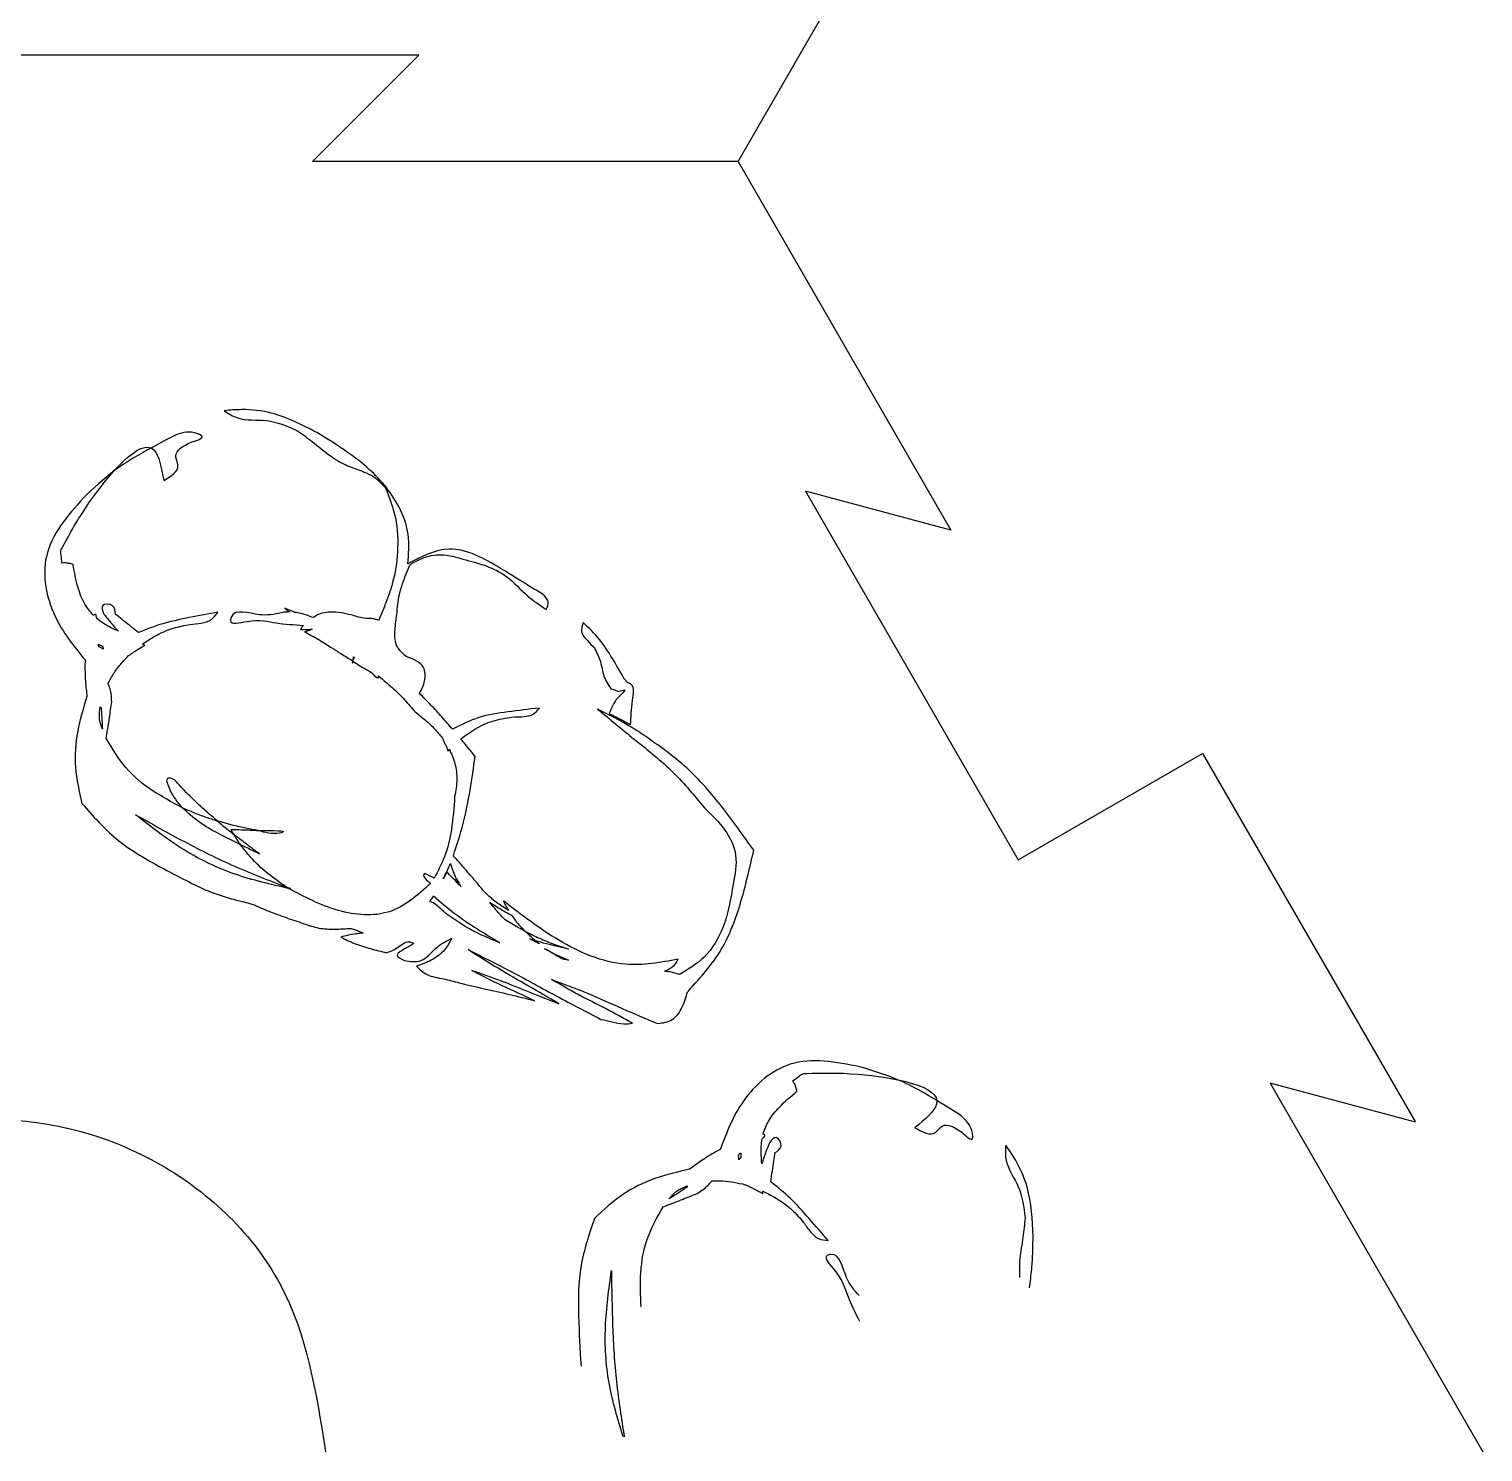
# Model space of a CAD drawing. Extents: x 1 to 437, y 7 to 187.
# Drawn here: x 391.86 to 436.59, y 7.14 to 50.91 of the extents above; entities that cross this region are included whole.
import ezdxf

# ---------------------------------------------------------------- set-up
doc = ezdxf.new("R2010")
doc.units = 0
doc.layers.add('Base', color=7, linetype='CONTINUOUS')

msp = doc.modelspace()

# ---------------------------------------------------------------- linework, layer by layer
at = {"layer": 'Base', "color": 1}
for p, q in [((413.671822, 46.83001), (420.219378, 58.170709)), ((403.850489, 50.103914), (390.75535, 50.103914)), ((400.576711, 46.83001), (403.850489, 50.103914)), ((413.671822, 46.83001), (400.576711, 46.83001)), ((413.671822, 46.83001), (420.219378, 35.489313)), ((420.219378, 35.489313), (415.7472, 36.687536)), ((415.7472, 36.687536), (422.294756, 25.346831)), ((422.294756, 25.346831), (427.965193, 28.620665)), ((427.965193, 28.620665), (434.512748, 17.279988)), ((434.512748, 17.279988), (430.040711, 18.478276)), ((430.040711, 18.478276), (436.588267, 7.137571))]:
    msp.add_line(p, q, dxfattribs=at)
at = {"layer": 'Base', "color": 3}
for p, q in [((400.711021, 38.495572), (400.711021, 38.496419)), ((408.90729, 32.656496), (408.907432, 32.655932)), ((394.10338, 31.93158), (394.10338, 31.931752)), ((401.838358, 31.599955), (401.838499, 31.60052)), ((409.765923, 30.601066), (409.78201, 30.610267)), ((394.051056, 30.057628), (394.050887, 30.057628)), ((396.563681, 26.964613), (396.563681, 26.964613)), ((397.648374, 26.550339), (397.648232, 26.550396)), ((398.152056, 26.14075), (398.151943, 26.140694)), ((398.909314, 26.254429), (398.909314, 26.254429)), ((404.822999, 25.238006), (404.822999, 25.237893)), ((399.764589, 24.518819), (399.764589, 24.518819)), ((404.309157, 24.238798), (404.309044, 24.238854)), ((406.033224, 24.045927), (406.033083, 24.045758)), ((408.461972, 22.268379), (408.461972, 22.268294)), ((413.760271, 16.212567), (413.760214, 16.212567)), ((412.111218, 15.320886), (412.111134, 15.321056)), ((422.748682, 13.772192), (422.748682, 13.772022))]:
    msp.add_line(p, q, dxfattribs=at)
for points, knots in [([(400.711698, 38.496459), (400.257583, 38.732419), (399.530492, 39.110219), (398.527792, 39.223538), (398.043903, 39.18289), (397.863624, 39.167747)], [0, 0, 0, 0, 1.520513, 2.434513, 2.977232, 2.977232, 2.977232, 2.977232]), ([(397.863624, 39.167747), (397.998547, 39.080837), (398.388751, 38.829489), (399.217483, 38.94541), (399.797055, 38.694398), (400.10032, 38.563055)], [0, 0, 0, 0, 0.47163, 1.363978, 2.343388, 2.343388, 2.343388, 2.343388]), ([(396.844718, 38.200501), (397.028718, 38.256976), (397.338424, 38.352033), (396.783739, 38.570379), (396.523805, 38.475249), (396.34191, 38.408679)], [0, 0, 0, 0, 0.384458, 0.647113, 1.259305, 1.259305, 1.259305, 1.259305]), ([(400.10032, 38.563055), (400.261866, 38.44902), (400.605306, 38.206587), (401.069842, 37.8039), (401.56504, 37.490224), (402.062637, 37.330799), (402.518331, 37.142432), (402.73066, 36.897289), (402.832401, 36.779825)], [0, 0, 0, 0, 0.592699, 1.260054, 1.845341, 2.330733, 2.830942, 3.291136, 3.291136, 3.291136, 3.291136]), ([(403.512867, 34.454596), (403.538564, 34.75934), (403.598501, 35.470148), (403.08223, 36.629285), (402.296994, 37.437234), (401.574511, 37.948614), (401.135169, 38.246159), (400.847108, 38.415549), (400.711021, 38.495572)], [0, 0, 0, 0, 0.907052, 2.115676, 3.652737, 4.241654, 4.77043, 5.243931, 5.243931, 5.243931, 5.243931]), ([(392.891377, 34.96451), (393.113524, 35.379653), (393.696922, 36.469891), (395.675227, 38.826126), (395.933577, 37.410734), (396.005106, 37.01885)], [0, 0, 0, 0, 1.587867, 4.170017, 5.158676, 5.158676, 5.158676, 5.158676]), ([(396.34191, 38.408679), (395.969903, 38.212096), (395.342564, 37.880586), (394.371744, 37.277136), (393.846948, 36.783367), (393.533207, 36.488174)], [0, 0, 0, 0, 1.2627, 2.129371, 3.417716, 3.417716, 3.417716, 3.417716]), ([(396.005106, 37.01885), (396.231975, 37.154822), (396.557876, 37.350147), (396.266665, 37.907831), (396.608215, 38.080759), (396.844718, 38.200501)], [0, 0, 0, 0, 0.645785, 0.92768, 1.562332, 1.562332, 1.562332, 1.562332]), ([(402.832401, 36.779825), (402.949377, 36.479451), (403.194053, 35.851163), (403.224383, 34.848626), (403.113785, 34.045855), (402.920416, 33.48259), (402.77797, 33.092399), (402.665329, 32.838715), (402.608994, 32.711837)], [0, 0, 0, 0, 0.960841, 2.009777, 2.96378, 3.377424, 3.793505, 4.209819, 4.209819, 4.209819, 4.209819]), ([(393.533207, 36.488174), (393.038152, 35.921936), (392.117724, 34.869162), (392.505783, 32.823501), (393.23932, 31.923482), (393.585277, 31.499007)], [0, 0, 0, 0, 2.141417, 3.981421, 5.623819, 5.623819, 5.623819, 5.623819]), ([(392.872016, 34.478354), (392.865735, 34.559343), (392.855134, 34.696022), (392.828344, 34.871814), (392.876268, 34.942165), (392.89149, 34.96451)], [0, 0, 0, 0, 0.247934, 0.418417, 0.497769, 0.497769, 0.497769, 0.497769]), ([(407.349819, 33.706391), (407.029532, 33.907501), (406.240625, 34.402858), (404.885014, 35.174238), (403.935052, 34.676017), (403.512867, 34.454596)], [0, 0, 0, 0, 1.155168, 2.84532, 4.197324, 4.197324, 4.197324, 4.197324]), ([(393.218247, 34.434146), (393.175684, 34.44736), (393.096103, 34.472066), (392.978753, 34.488439), (392.906048, 34.481569), (392.872016, 34.478354)], [0, 0, 0, 0, 0.133652, 0.249896, 0.352186, 0.352186, 0.352186, 0.352186]), ([(403.17722, 32.901524), (403.195171, 33.107116), (403.223383, 33.430218), (403.37601, 33.943493), (403.503137, 34.245897), (403.584692, 34.439895)], [0, 0, 0, 0, 0.617033, 0.969709, 1.600839, 1.600839, 1.600839, 1.600839]), ([(403.584692, 34.439895), (403.746188, 34.528463), (404.090014, 34.717026), (404.67444, 34.760475), (405.039671, 34.650647), (405.206539, 34.600468)], [0, 0, 0, 0, 0.548669, 1.168118, 1.68921, 1.68921, 1.68921, 1.68921]), ([(405.206539, 34.600468), (405.693302, 34.47383), (406.470594, 34.271606), (407.135162, 33.472013), (407.575113, 33.184371), (407.771515, 33.055962)], [0, 0, 0, 0, 1.459887, 2.331231, 3.033904, 3.033904, 3.033904, 3.033904]), ([(393.841168, 32.87039), (393.746953, 32.982921), (393.535492, 33.235495), (393.333359, 33.778593), (393.260112, 34.195731), (393.218247, 34.434146)], [0, 0, 0, 0, 0.437784, 0.982592, 1.709362, 1.709362, 1.709362, 1.709362]), ([(407.771515, 33.055962), (407.809908, 33.135113), (407.872819, 33.26481), (407.6918, 33.530569), (407.497869, 33.630274), (407.349819, 33.706391)], [0, 0, 0, 0, 0.241069, 0.395019, 0.891796, 0.891796, 0.891796, 0.891796]), ([(394.519489, 32.902566), (394.514026, 33.007049), (394.502662, 33.224402), (394.038487, 33.236189), (394.124548, 33.01442), (394.164538, 32.911371)], [0, 0, 0, 0, 0.27923, 0.580875, 0.842703, 0.842703, 0.842703, 0.842703]), ([(393.924564, 32.843875), (393.92475, 32.864587), (393.925041, 32.896954), (393.87208, 32.907287), (393.853168, 32.884722), (393.841168, 32.870404)], [0, 0, 0, 0, 0.053078, 0.082948, 0.134808, 0.134808, 0.134808, 0.134808]), ([(393.95067, 32.770147), (393.948122, 32.778632), (393.943089, 32.795396), (393.934692, 32.820098), (393.928025, 32.835972), (393.924705, 32.843875)], [0, 0, 0, 0, 0.026579, 0.05251, 0.078217, 0.078217, 0.078217, 0.078217]), ([(394.609122, 32.381742), (394.529387, 32.420618), (394.373894, 32.496432), (394.149422, 32.619606), (394.0164, 32.720361), (393.95067, 32.770147)], [0, 0, 0, 0, 0.26621, 0.519141, 0.766197, 0.766197, 0.766197, 0.766197]), ([(394.164538, 32.911363), (394.211744, 32.850414), (394.306008, 32.728707), (394.455027, 32.552665), (394.557803, 32.438666), (394.609122, 32.381742)], [0, 0, 0, 0, 0.231254, 0.461786, 0.691711, 0.691711, 0.691711, 0.691711]), ([(395.227979, 32.342781), (395.13897, 32.413365), (394.970174, 32.547219), (394.734634, 32.734606), (394.586928, 32.849917), (394.519489, 32.902566)], [0, 0, 0, 0, 0.340797, 0.646284, 0.902953, 0.902953, 0.902953, 0.902953]), ([(397.673999, 32.973779), (397.382082, 32.915786), (396.816467, 32.803419), (395.984894, 32.644136), (395.476424, 32.441696), (395.227979, 32.342781)], [0, 0, 0, 0, 0.893484, 1.7312, 2.531608, 2.531608, 2.531608, 2.531608]), ([(396.81689, 32.594379), (396.929766, 32.604013), (397.151422, 32.622932), (397.486666, 32.707446), (397.613009, 32.887069), (397.673999, 32.973779)], [0, 0, 0, 0, 0.342999, 0.67356, 0.98205, 0.98205, 0.98205, 0.98205]), ([(399.880864, 32.97545), (399.850785, 32.974993), (399.791498, 32.974091), (399.703973, 32.966305), (399.423052, 32.908784), (398.941965, 32.80522), (398.156853, 33.113498), (398.004862, 32.55577), (398.839323, 32.785994), (399.412919, 32.619918), (400.013487, 32.582295), (400.300021, 32.564345)], [0, 0, 0, 0, 0.090222, 0.177833, 0.263383, 0.94603, 1.802677, 1.913475, 2.426807, 3.333164, 4.160153, 4.160153, 4.160153, 4.160153]), ([(400.030273, 32.964457), (399.996512, 32.978588), (399.929013, 33.006841), (399.827658, 33.048923), (399.759833, 33.076306), (399.725924, 33.089995)], [0, 0, 0, 0, 0.109795, 0.219523, 0.329226, 0.329226, 0.329226, 0.329226]), ([(399.725924, 33.089995), (399.742825, 33.077379), (399.77696, 33.051899), (399.828675, 33.013809), (399.863433, 32.988261), (399.880864, 32.97545)], [0, 0, 0, 0, 0.063272, 0.127786, 0.192685, 0.192685, 0.192685, 0.192685]), ([(400.607925, 32.801753), (400.54374, 32.827454), (400.417213, 32.878118), (400.223892, 32.933948), (400.093899, 32.954431), (400.030273, 32.964457)], [0, 0, 0, 0, 0.207368, 0.408782, 0.601882, 0.601882, 0.601882, 0.601882]), ([(402.608994, 32.711837), (402.580869, 32.7251), (402.518588, 32.754468), (402.403981, 32.775004), (402.17164, 32.768523), (401.778844, 32.88415), (401.25804, 33.006095), (400.823553, 32.95363), (400.660699, 32.833357), (400.635866, 32.820407), (400.617835, 32.808369), (400.607925, 32.801753)], [0, 0, 0, 0, 0.093001, 0.205943, 0.345012, 0.788146, 1.414261, 1.972553, 1.991331, 2.020611, 2.056342, 2.056342, 2.056342, 2.056342]), ([(403.460176, 31.607688), (403.343365, 31.715025), (403.104362, 31.934645), (403.109984, 32.437871), (403.154849, 32.747258), (403.17722, 32.901524)], [0, 0, 0, 0, 0.455516, 0.932023, 1.405907, 1.405907, 1.405907, 1.405907]), ([(408.907432, 32.655991), (408.874747, 32.55413), (408.807315, 32.34398), (409.04086, 32.089238), (409.184514, 31.939704), (409.256286, 31.864993)], [0, 0, 0, 0, 0.299282, 0.617446, 0.935133, 0.935133, 0.935133, 0.935133]), ([(410.171477, 30.918442), (410.053394, 31.12733), (409.81727, 31.545033), (409.424009, 32.152804), (409.079433, 32.488693), (408.90729, 32.656496)], [0, 0, 0, 0, 0.720452, 1.44065, 2.159639, 2.159639, 2.159639, 2.159639]), ([(395.35179, 31.991612), (395.501437, 32.089519), (395.799996, 32.284853), (396.294962, 32.4943), (396.6434, 32.561113), (396.81689, 32.594379)], [0, 0, 0, 0, 0.535992, 1.069354, 1.598273, 1.598273, 1.598273, 1.598273]), ([(400.300021, 32.564345), (400.287037, 32.550152), (400.262151, 32.522947), (400.238184, 32.485133), (400.196276, 32.423118), (400.310853, 32.445892), (400.405297, 32.437072), (400.508232, 32.442582), (400.56641, 32.445696)], [0, 0, 0, 0, 0.056082, 0.107497, 0.153701, 0.209577, 0.338135, 0.505243, 0.505243, 0.505243, 0.505243]), ([(400.56641, 32.445702), (400.551741, 32.437029), (400.51427, 32.414876), (400.437022, 32.39115), (400.375743, 32.375912), (400.340068, 32.367041)], [0, 0, 0, 0, 0.050991, 0.130257, 0.2407, 0.2407, 0.2407, 0.2407]), ([(400.340068, 32.367041), (400.344824, 32.364537), (400.354502, 32.359442), (400.369701, 32.353071), (400.451311, 32.310074), (400.595524, 32.227265), (400.802037, 32.10714), (400.995236, 31.986604), (401.218244, 31.845472), (401.492876, 31.673253), (401.707795, 31.537426), (401.824754, 31.463509)], [0, 0, 0, 0, 0.016116, 0.032799, 0.049387, 0.292718, 0.531698, 0.76605, 0.975804, 1.323455, 1.738532, 1.738532, 1.738532, 1.738532]), ([(393.997744, 31.980831), (394.009885, 31.97589), (394.034055, 31.966053), (394.069444, 31.94989), (394.092128, 31.937651), (394.10338, 31.93158)], [0, 0, 0, 0, 0.039324, 0.078284, 0.116632, 0.116632, 0.116632, 0.116632]), ([(394.009428, 31.902255), (394.007901, 31.911599), (394.004935, 31.929741), (394.001087, 31.955938), (393.998899, 31.972804), (393.997857, 31.980831)], [0, 0, 0, 0, 0.028406, 0.055148, 0.079429, 0.079429, 0.079429, 0.079429]), ([(394.14735, 31.83085), (394.132204, 31.840383), (394.102446, 31.859113), (394.056177, 31.8827), (394.02484, 31.895808), (394.009428, 31.902255)], [0, 0, 0, 0, 0.05367, 0.105447, 0.155557, 0.155557, 0.155557, 0.155557]), ([(394.102957, 31.931752), (394.105101, 31.93056), (394.109366, 31.928188), (394.115752, 31.924591), (394.130089, 31.91703), (394.13222, 31.889505), (394.143195, 31.861332), (394.145941, 31.840909), (394.147294, 31.83085)], [0, 0, 0, 0, 0.007347, 0.014619, 0.022156, 0.054566, 0.08561, 0.115741, 0.115741, 0.115741, 0.115741]), ([(394.910451, 31.621683), (394.93394, 31.638716), (394.981289, 31.673051), (395.054107, 31.723697), (395.134229, 31.777995), (395.223384, 31.834561), (395.320807, 31.893388), (395.38664, 31.93275), (395.419636, 31.952479)], [0, 0, 0, 0, 0.087043, 0.175459, 0.266085, 0.377386, 0.492163, 0.607497, 0.607497, 0.607497, 0.607497]), ([(395.419636, 31.952479), (395.41203, 31.956849), (395.396868, 31.965559), (395.374225, 31.978556), (395.359242, 31.987275), (395.35179, 31.991612)], [0, 0, 0, 0, 0.026317, 0.052457, 0.078323, 0.078323, 0.078323, 0.078323]), ([(409.256286, 31.864993), (409.325426, 31.728837), (409.464625, 31.454713), (409.514514, 30.989109), (409.682591, 30.729687), (409.765923, 30.601066)], [0, 0, 0, 0, 0.455332, 0.916728, 1.370434, 1.370434, 1.370434, 1.370434]), ([(393.585277, 31.499007), (393.583386, 31.403326), (393.579022, 31.182413), (393.596746, 30.80667), (393.626216, 30.528072), (393.642511, 30.374027)], [0, 0, 0, 0, 0.287051, 0.662759, 1.127425, 1.127425, 1.127425, 1.127425]), ([(394.290945, 30.783591), (394.346112, 30.883198), (394.457729, 31.084731), (394.666695, 31.365534), (394.828723, 31.5358), (394.910451, 31.621683)], [0, 0, 0, 0, 0.341339, 0.690626, 1.046127, 1.046127, 1.046127, 1.046127]), ([(401.824754, 31.463509), (401.822573, 31.456947), (401.818204, 31.4438), (401.812833, 31.42828), (401.802337, 31.394279), (401.814368, 31.427309), (401.820962, 31.442267), (401.825153, 31.455509), (401.827238, 31.462098)], [0, 0, 0, 0, 0.019984, 0.040035, 0.060903, 0.081166, 0.101328, 0.121299, 0.121299, 0.121299, 0.121299]), ([(401.827097, 31.462098), (401.938305, 31.385799), (402.141512, 31.246381), (402.423355, 31.124767), (402.538697, 30.947777), (402.622026, 30.956271), (402.617664, 30.981883), (402.616514, 30.997037), (402.615767, 31.006882)], [0, 0, 0, 0, 0.402125, 0.734785, 0.932405, 0.940365, 0.957969, 0.990611, 0.990611, 0.990611, 0.990611]), ([(401.838499, 31.600632), (401.84152, 31.598674), (401.847627, 31.594717), (401.855128, 31.587463), (401.872893, 31.579079), (401.849613, 31.55144), (401.845457, 31.530011), (401.828391, 31.4769), (401.839616, 31.535225), (401.839788, 31.563336), (401.838819, 31.587672), (401.838329, 31.599955)], [0, 0, 0, 0, 0.010706, 0.021638, 0.032266, 0.061452, 0.0919, 0.123712, 0.158188, 0.192996, 0.228471, 0.228471, 0.228471, 0.228471]), ([(403.873575, 30.472994), (403.93707, 30.593572), (404.065214, 30.836924), (404.045873, 31.39117), (403.680291, 31.526317), (403.460176, 31.607688)], [0, 0, 0, 0, 0.41012, 0.827702, 1.459569, 1.459569, 1.459569, 1.459569]), ([(402.615767, 31.006882), (402.757782, 30.887612), (403.034662, 30.655077), (403.415217, 30.290224), (403.632375, 30.027438), (403.737262, 29.900514)], [0, 0, 0, 0, 0.556393, 1.084771, 1.578391, 1.578391, 1.578391, 1.578391]), ([(410.270452, 30.802734), (410.261828, 30.814744), (410.243337, 30.840494), (410.210533, 30.879427), (410.18502, 30.904913), (410.171477, 30.918442)], [0, 0, 0, 0, 0.04435, 0.095086, 0.152498, 0.152498, 0.152498, 0.152498]), ([(394.404568, 30.208842), (394.402955, 30.278815), (394.399835, 30.414148), (394.361692, 30.608699), (394.314053, 30.726465), (394.290945, 30.783591)], [0, 0, 0, 0, 0.209774, 0.405723, 0.590313, 0.590313, 0.590313, 0.590313]), ([(404.89251, 29.368892), (404.783205, 29.494807), (404.564413, 29.746849), (404.225814, 30.116171), (403.991024, 30.354016), (403.873575, 30.472994)], [0, 0, 0, 0, 0.500212, 1.001265, 1.502778, 1.502778, 1.502778, 1.502778]), ([(409.781925, 30.610269), (409.828523, 30.595004), (409.921309, 30.564607), (410.021878, 30.517937), (410.19825, 30.600138), (410.17867, 30.556636), (410.179255, 30.552091), (410.128816, 30.460774), (409.955986, 30.357115), (409.819185, 30.101751), (409.745159, 29.933259), (409.708294, 29.849348)], [0, 0, 0, 0, 0.14169, 0.28214, 0.408152, 0.413191, 0.417027, 0.421429, 0.717164, 0.995414, 1.271463, 1.271463, 1.271463, 1.271463]), ([(410.367988, 29.503795), (410.377203, 29.738283), (410.39231, 30.122722), (410.51218, 30.703614), (410.312517, 30.785485), (410.270452, 30.802734)], [0, 0, 0, 0, 0.758746, 1.243949, 1.373458, 1.373458, 1.373458, 1.373458]), ([(393.642511, 30.374027), (393.53439, 30.020532), (393.318296, 29.314027), (393.235339, 28.183874), (393.40436, 27.453577), (393.489857, 27.084162)], [0, 0, 0, 0, 1.107827, 2.21413, 3.34659, 3.34659, 3.34659, 3.34659]), ([(394.028986, 29.648349), (394.027401, 29.69372), (394.024225, 29.784642), (394.031886, 29.921533), (394.044612, 30.012145), (394.051, 30.057628)], [0, 0, 0, 0, 0.136152, 0.272838, 0.410593, 0.410593, 0.410593, 0.410593]), ([(394.050887, 30.057628), (394.053269, 30.054092), (394.057975, 30.047108), (394.067892, 30.039044), (394.07562, 30.036003), (394.079476, 30.034485)], [0, 0, 0, 0, 0.012748, 0.025183, 0.037567, 0.037567, 0.037567, 0.037567]), ([(394.079476, 30.034485), (394.084671, 29.954033), (394.094603, 29.80024), (394.105982, 29.579805), (394.113094, 29.43988), (394.116475, 29.373352)], [0, 0, 0, 0, 0.241858, 0.462334, 0.662176, 0.662176, 0.662176, 0.662176]), ([(394.235347, 29.089013), (394.250164, 29.176006), (394.285901, 29.385832), (394.34107, 29.759335), (394.381533, 30.045775), (394.404568, 30.208842)], [0, 0, 0, 0, 0.264731, 0.63853, 1.132593, 1.132593, 1.132593, 1.132593]), ([(407.562078, 30.021588), (407.238825, 29.98291), (406.616268, 29.908421), (405.692244, 29.778037), (405.156954, 29.504183), (404.89251, 29.368892)], [0, 0, 0, 0, 0.978822, 1.885125, 2.770009, 2.770009, 2.770009, 2.770009]), ([(406.791273, 29.748086), (406.890137, 29.749015), (407.084281, 29.75084), (407.3816, 29.802177), (407.503331, 29.950168), (407.562078, 30.021588)], [0, 0, 0, 0, 0.299356, 0.587859, 0.856952, 0.856952, 0.856952, 0.856952]), ([(410.778452, 29.184573), (410.701896, 29.23402), (410.548815, 29.332893), (410.314845, 29.474147), (410.077983, 29.609996), (409.838807, 29.741079), (409.597603, 29.867811), (409.434942, 29.948433), (409.353625, 29.988737)], [0, 0, 0, 0, 0.273397, 0.54668, 0.819787, 1.092509, 1.364863, 1.637128, 1.637128, 1.637128, 1.637128]), ([(409.353625, 29.988737), (409.727576, 29.6781), (410.508018, 29.029794), (411.690125, 28.104387), (412.331319, 27.322854), (412.636067, 26.951405)], [0, 0, 0, 0, 1.459594, 3.0462, 4.483328, 4.483328, 4.483328, 4.483328]), ([(394.116475, 29.373352), (394.10583, 29.403294), (394.084433, 29.463474), (394.055354, 29.555217), (394.037799, 29.617222), (394.028986, 29.648349)], [0, 0, 0, 0, 0.09533, 0.191602, 0.288651, 0.288651, 0.288651, 0.288651]), ([(403.737262, 29.900514), (403.844285, 29.817821), (404.053857, 29.655891), (404.33894, 29.389445), (404.498946, 29.192211), (404.57724, 29.095701)], [0, 0, 0, 0, 0.405708, 0.79445, 1.166926, 1.166926, 1.166926, 1.166926]), ([(405.141232, 29.074591), (405.304727, 29.192693), (405.631775, 29.428938), (406.193947, 29.668276), (406.592793, 29.721567), (406.791273, 29.748086)], [0, 0, 0, 0, 0.604244, 1.208705, 1.807475, 1.807475, 1.807475, 1.807475]), ([(409.708294, 29.849348), (409.775614, 29.816628), (409.908939, 29.751827), (410.104358, 29.650224), (410.240749, 29.576944), (410.319484, 29.531974), (410.343656, 29.517727), (410.359834, 29.508463), (410.367988, 29.503795)], [0, 0, 0, 0, 0.224541, 0.444695, 0.66072, 0.688963, 0.716705, 0.744892, 0.744892, 0.744892, 0.744892]), ([(396.564838, 26.965347), (396.253007, 27.128312), (395.625719, 27.456138), (394.788481, 28.153141), (394.420808, 28.775224), (394.235347, 29.089013)], [0, 0, 0, 0, 1.055357, 2.122988, 3.209643, 3.209643, 3.209643, 3.209643]), ([(404.57724, 29.095701), (404.592918, 29.062855), (404.624179, 28.997366), (404.6688, 28.897976), (404.702758, 28.822693), (404.72351, 28.763975), (404.736186, 28.73692), (404.742808, 28.683171), (404.763452, 28.717936), (404.77889, 28.732324), (404.789641, 28.744349), (404.795002, 28.750346)], [0, 0, 0, 0, 0.109287, 0.2179, 0.325297, 0.361529, 0.397336, 0.433361, 0.457056, 0.480785, 0.504391, 0.504391, 0.504391, 0.504391]), ([(405.58641, 28.534502), (405.537401, 28.594585), (405.439204, 28.714972), (405.290908, 28.895085), (405.191152, 29.014723), (405.141232, 29.074591)], [0, 0, 0, 0, 0.232607, 0.466069, 0.699918, 0.699918, 0.699918, 0.699918]), ([(414.156172, 25.645083), (413.841931, 26.087671), (413.211642, 26.975393), (412.13563, 28.232487), (411.232552, 28.866013), (410.778452, 29.184573)], [0, 0, 0, 0, 1.629751, 3.268878, 4.926708, 4.926708, 4.926708, 4.926708]), ([(404.795002, 28.750346), (404.858824, 28.604886), (404.988009, 28.310455), (405.047173, 27.807098), (404.986474, 27.47259), (404.954825, 27.298172)], [0, 0, 0, 0, 0.474897, 0.961256, 1.491149, 1.491149, 1.491149, 1.491149]), ([(404.914523, 25.47067), (405.02219, 25.801128), (405.238584, 26.465301), (405.436957, 27.495788), (405.536648, 28.188654), (405.58641, 28.534502)], [0, 0, 0, 0, 1.04172, 2.093707, 3.142145, 3.142145, 3.142145, 3.142145]), ([(396.334601, 27.811252), (396.305002, 27.82617), (396.246435, 27.855687), (396.135171, 27.880552), (396.103109, 27.821163), (396.088616, 27.794318)], [0, 0, 0, 0, 0.102864, 0.203536, 0.286578, 0.286578, 0.286578, 0.286578]), ([(396.088616, 27.794262), (396.123318, 27.690743), (396.191847, 27.486312), (396.356758, 27.207307), (396.494703, 27.045515), (396.563681, 26.964613)], [0, 0, 0, 0, 0.326871, 0.645511, 0.964202, 0.964202, 0.964202, 0.964202]), ([(397.648232, 26.550396), (397.494516, 26.683331), (397.187689, 26.948676), (396.747514, 27.367751), (396.472082, 27.663586), (396.334601, 27.811252)], [0, 0, 0, 0, 0.609644, 1.216879, 1.822053, 1.822053, 1.822053, 1.822053]), ([(404.954825, 27.298172), (404.931038, 26.956806), (404.887364, 26.33005), (404.686334, 25.474516), (404.440563, 25.005814), (404.328037, 24.79122)], [0, 0, 0, 0, 1.026502, 1.884688, 2.609426, 2.609426, 2.609426, 2.609426]), ([(393.489857, 27.084162), (393.825235, 26.702549), (394.502798, 25.931577), (395.839416, 25.144721), (396.758241, 24.684684), (397.217251, 24.454867)], [0, 0, 0, 0, 1.514711, 3.060163, 4.602911, 4.602911, 4.602911, 4.602911]), ([(396.564527, 26.965008), (396.685643, 26.910688), (396.924832, 26.803412), (397.287058, 26.666252), (397.529251, 26.588562), (397.648232, 26.550396)], [0, 0, 0, 0, 0.398156, 0.78631, 1.161141, 1.161141, 1.161141, 1.161141]), ([(398.356723, 25.825169), (398.138921, 25.929992), (397.705403, 26.138636), (397.08099, 26.489276), (396.73456, 26.808805), (396.564838, 26.965347)], [0, 0, 0, 0, 0.725807, 1.444664, 2.135098, 2.135098, 2.135098, 2.135098]), ([(412.636067, 26.951405), (412.861408, 26.737579), (413.290457, 26.330454), (413.694323, 25.485443), (413.583056, 24.905953), (413.525998, 24.608791)], [0, 0, 0, 0, 0.931688, 1.77393, 2.660423, 2.660423, 2.660423, 2.660423]), ([(399.753695, 24.491161), (399.194758, 24.620564), (398.07047, 24.880854), (396.508736, 25.667082), (395.595864, 26.380041), (395.139644, 26.736352)], [0, 0, 0, 0, 1.71676, 3.453223, 5.188049, 5.188049, 5.188049, 5.188049]), ([(395.139644, 26.736352), (395.638247, 26.457014), (396.634989, 25.898599), (398.168663, 25.133347), (399.23353, 24.724011), (399.765125, 24.519666)], [0, 0, 0, 0, 1.714668, 3.427741, 5.135422, 5.135422, 5.135422, 5.135422]), ([(397.648232, 26.550396), (397.703481, 26.504106), (397.814045, 26.411471), (397.982197, 26.27518), (398.095351, 26.18553), (398.151943, 26.140694)], [0, 0, 0, 0, 0.21623, 0.432718, 0.64932, 0.64932, 0.64932, 0.64932]), ([(398.909455, 26.254429), (398.783518, 26.276899), (398.514748, 26.324852), (398.093288, 26.421237), (397.801154, 26.506006), (397.648374, 26.550339)], [0, 0, 0, 0, 0.383755, 0.818994, 1.296171, 1.296171, 1.296171, 1.296171]), ([(398.151943, 26.140694), (398.142765, 26.156933), (398.124481, 26.189287), (398.099214, 26.238604), (398.082699, 26.271434), (398.074501, 26.287731)], [0, 0, 0, 0, 0.055955, 0.111476, 0.166208, 0.166208, 0.166208, 0.166208]), ([(398.074501, 26.287731), (398.179979, 26.284565), (398.37789, 26.278624), (398.656218, 26.267407), (398.829014, 26.258551), (398.909455, 26.254429)], [0, 0, 0, 0, 0.316574, 0.594001, 0.83564, 0.83564, 0.83564, 0.83564]), ([(398.151943, 26.140694), (398.172735, 26.105513), (398.214826, 26.034296), (398.283041, 25.92895), (398.331899, 25.859889), (398.356582, 25.825)], [0, 0, 0, 0, 0.122591, 0.248159, 0.376364, 0.376364, 0.376364, 0.376364]), ([(398.949531, 25.53798), (398.859895, 25.603523), (398.680545, 25.734668), (398.414612, 25.935515), (398.239552, 26.072356), (398.152056, 26.14075)], [0, 0, 0, 0, 0.333125, 0.666546, 0.999709, 0.999709, 0.999709, 0.999709]), ([(398.909314, 26.254429), (399.12272, 26.189091), (399.358787, 26.116814), (399.872795, 26.256861), (399.368856, 26.255589), (398.909314, 26.254429)], [0, 0, 0, 0, 0.662782, 0.733165, 1.461694, 1.461694, 1.461694, 1.461694]), ([(398.356582, 25.825), (398.424041, 25.793023), (398.557849, 25.729595), (398.755796, 25.634513), (398.885523, 25.569873), (398.949531, 25.53798)], [0, 0, 0, 0, 0.223963, 0.444241, 0.658778, 0.658778, 0.658778, 0.658778]), ([(399.765125, 24.519666), (399.580969, 24.648609), (399.219742, 24.901537), (398.74344, 25.338492), (398.482803, 25.666499), (398.356723, 25.825169)], [0, 0, 0, 0, 0.674114, 1.322298, 1.929649, 1.929649, 1.929649, 1.929649]), ([(412.167465, 21.341872), (412.52496, 21.73947), (413.242996, 22.538057), (413.798636, 24.073325), (414.036547, 25.119202), (414.156172, 25.645083)], [0, 0, 0, 0, 1.589807, 3.193166, 4.814672, 4.814672, 4.814672, 4.814672]), ([(404.715924, 24.979885), (404.71293, 24.972535), (404.706934, 24.957813), (404.697186, 24.936077), (404.682084, 24.905377), (404.66122, 24.864366), (404.63786, 24.82029), (404.576294, 24.709003), (404.70383, 24.958205), (404.751992, 25.070285), (404.799318, 25.182071), (404.822999, 25.238006)], [0, 0, 0, 0, 0.023814, 0.047696, 0.071368, 0.126867, 0.181931, 0.236843, 0.408585, 0.580533, 0.752738, 0.752738, 0.752738, 0.752738]), ([(404.823874, 25.237893), (404.842961, 25.171751), (404.882876, 25.033439), (404.974181, 24.826899), (405.051864, 24.691256), (405.092239, 24.620758)], [0, 0, 0, 0, 0.206353, 0.431515, 0.675183, 0.675183, 0.675183, 0.675183]), ([(405.599025, 24.695377), (405.546534, 24.754158), (405.399226, 24.919118), (405.181699, 25.186911), (404.999307, 25.380624), (404.914523, 25.47067)], [0, 0, 0, 0, 0.236411, 0.663449, 1.034374, 1.034374, 1.034374, 1.034374]), ([(404.216108, 24.626317), (403.818019, 24.267703), (403.017324, 23.546405), (401.280715, 23.707088), (400.325493, 24.215389), (399.827722, 24.480267)], [0, 0, 0, 0, 1.543614, 3.104741, 4.803469, 4.803469, 4.803469, 4.803469]), ([(404.025156, 24.930779), (404.013382, 24.913371), (403.986445, 24.873544), (404.031287, 24.781498), (404.093417, 24.726445), (404.150327, 24.679317), (404.183604, 24.652802), (404.205235, 24.635176), (404.216108, 24.626317)], [0, 0, 0, 0, 0.059365, 0.135816, 0.271114, 0.315161, 0.356789, 0.398857, 0.398857, 0.398857, 0.398857]), ([(404.328037, 24.79122), (404.294415, 24.806829), (404.227179, 24.838044), (404.126291, 24.884721), (404.05886, 24.91543), (404.025156, 24.930779)], [0, 0, 0, 0, 0.111207, 0.222386, 0.333488, 0.333488, 0.333488, 0.333488]), ([(405.092239, 24.620758), (405.075832, 24.636604), (405.043007, 24.668307), (405.002483, 24.706949), (404.9168, 24.794519), (405.025081, 24.675288), (405.063174, 24.616881), (405.133855, 24.580977), (405.135766, 24.546595), (405.138279, 24.544391), (405.183286, 24.491708), (404.955671, 24.729348), (404.866812, 24.818625), (404.766467, 24.925867), (404.715924, 24.979885)], [0, 0, 0, 0, 0.066356, 0.132761, 0.19908, 0.296987, 0.38839, 0.478879, 0.483109, 0.486019, 0.488529, 0.688652, 0.891744, 1.097867, 1.097867, 1.097867, 1.097867]), ([(406.60876, 23.795794), (406.499045, 23.865517), (406.275507, 24.007574), (405.921096, 24.294722), (405.717683, 24.547768), (405.599025, 24.695377)], [0, 0, 0, 0, 0.389979, 0.794562, 1.360975, 1.360975, 1.360975, 1.360975]), ([(413.525998, 24.608791), (413.449361, 24.156426), (413.312598, 23.349152), (412.724637, 22.329949), (412.141473, 21.98158), (411.870539, 21.81973)], [0, 0, 0, 0, 1.373218, 2.450592, 3.385469, 3.385469, 3.385469, 3.385469]), ([(397.217251, 24.454867), (397.381626, 24.391973), (397.709157, 24.266649), (398.212706, 24.117439), (398.551328, 24.03392), (398.720395, 23.99222)], [0, 0, 0, 0, 0.527823, 1.051732, 1.574134, 1.574134, 1.574134, 1.574134]), ([(399.827722, 24.480267), (399.819457, 24.481506), (399.802962, 24.483978), (399.778304, 24.487767), (399.76188, 24.490108), (399.753695, 24.491274)], [0, 0, 0, 0, 0.025072, 0.050038, 0.074841, 0.074841, 0.074841, 0.074841]), ([(399.764899, 24.519468), (399.771864, 24.515165), (399.785857, 24.506522), (399.806493, 24.49323), (399.827575, 24.475881), (399.858319, 24.476163), (399.883546, 24.471338), (399.940691, 24.461243), (399.855766, 24.486026), (399.817835, 24.500445), (399.782328, 24.512697), (399.764589, 24.518819)], [0, 0, 0, 0, 0.024531, 0.04928, 0.074083, 0.104127, 0.134334, 0.164582, 0.218173, 0.271932, 0.325611, 0.325611, 0.325611, 0.325611]), ([(404.195703, 24.071525), (404.208557, 24.089955), (404.23425, 24.126794), (404.272251, 24.182435), (404.296852, 24.220006), (404.309157, 24.238798)], [0, 0, 0, 0, 0.067408, 0.134743, 0.202129, 0.202129, 0.202129, 0.202129]), ([(404.309044, 24.238854), (404.517331, 24.057487), (404.936097, 23.692846), (405.630919, 23.231829), (406.106919, 22.94424), (406.344346, 22.800791)], [0, 0, 0, 0, 0.827713, 1.664131, 2.496532, 2.496532, 2.496532, 2.496532]), ([(398.720395, 23.99222), (398.893689, 23.916693), (399.239725, 23.765879), (399.769349, 23.57196), (400.125086, 23.454227), (400.301968, 23.395687)], [0, 0, 0, 0, 0.567001, 1.132195, 1.69116, 1.69116, 1.69116, 1.69116]), ([(404.78233, 23.625586), (404.712076, 23.683075), (404.576211, 23.794256), (404.400906, 23.971651), (404.259882, 24.040289), (404.195703, 24.071525)], [0, 0, 0, 0, 0.272697, 0.527371, 0.740062, 0.740062, 0.740062, 0.740062]), ([(406.033083, 24.045758), (406.106178, 23.999275), (406.25238, 23.906302), (406.475977, 23.775082), (406.625913, 23.689589), (406.700595, 23.647006)], [0, 0, 0, 0, 0.259851, 0.51974, 0.777652, 0.777652, 0.777652, 0.777652]), ([(406.513482, 23.505698), (406.45704, 23.563164), (406.344435, 23.677813), (406.18521, 23.858981), (406.08394, 23.983545), (406.033224, 24.045927)], [0, 0, 0, 0, 0.241609, 0.482024, 0.723208, 0.723208, 0.723208, 0.723208]), ([(411.831282, 22.291239), (411.288306, 22.193688), (410.017236, 21.965329), (408.124732, 22.798745), (407.00376, 23.662774), (406.45588, 24.085072)], [0, 0, 0, 0, 1.627309, 3.809423, 5.895537, 5.895537, 5.895537, 5.895537]), ([(406.45588, 24.085072), (406.47001, 24.052854), (406.498874, 23.987043), (406.552119, 23.891622), (406.589766, 23.82793), (406.60876, 23.795794)], [0, 0, 0, 0, 0.105481, 0.21547, 0.327476, 0.327476, 0.327476, 0.327476]), ([(400.301968, 23.395687), (400.459406, 23.340138), (400.772503, 23.229667), (401.273559, 23.210868), (401.602528, 23.232048), (401.767887, 23.242695)], [0, 0, 0, 0, 0.498104, 0.990577, 1.488317, 1.488317, 1.488317, 1.488317]), ([(406.344346, 22.800791), (406.162834, 22.87364), (405.799136, 23.019609), (405.273873, 23.292514), (404.946816, 23.514129), (404.78233, 23.625586)], [0, 0, 0, 0, 0.586601, 1.175381, 1.771094, 1.771094, 1.771094, 1.771094]), ([(407.127654, 23.151057), (407.058204, 23.18814), (406.919191, 23.262366), (406.714435, 23.380761), (406.580474, 23.464048), (406.513482, 23.505698)], [0, 0, 0, 0, 0.236178, 0.472743, 0.709386, 0.709386, 0.709386, 0.709386]), ([(406.700595, 23.647006), (406.741745, 23.590585), (406.8259, 23.475201), (406.970329, 23.310913), (407.074548, 23.204905), (407.127625, 23.150916)], [0, 0, 0, 0, 0.209412, 0.428257, 0.655388, 0.655388, 0.655388, 0.655388]), ([(402.14265, 23.099975), (402.065102, 23.090484), (401.910182, 23.071522), (401.67906, 23.032626), (401.527522, 22.995203), (401.451685, 22.976474)], [0, 0, 0, 0, 0.234379, 0.468231, 0.702508, 0.702508, 0.702508, 0.702508]), ([(401.451685, 22.976474), (401.590621, 22.906429), (401.884797, 22.758119), (402.363158, 22.618876), (402.693303, 22.534182), (402.855486, 22.492576)], [0, 0, 0, 0, 0.465869, 0.986411, 1.489043, 1.489043, 1.489043, 1.489043]), ([(401.767887, 23.242695), (401.80973, 23.227679), (401.89349, 23.197622), (402.018625, 23.150531), (402.101258, 23.116847), (402.14265, 23.099975)], [0, 0, 0, 0, 0.133368, 0.266971, 0.401061, 0.401061, 0.401061, 0.401061]), ([(402.855486, 22.492576), (402.964739, 22.533033), (403.200313, 22.620269), (403.466608, 22.886796), (403.651149, 22.802304), (403.703705, 22.778242)], [0, 0, 0, 0, 0.357234, 0.770282, 0.934757, 0.934757, 0.934757, 0.934757]), ([(403.410138, 22.249357), (403.590299, 22.22209), (403.981075, 22.162945), (404.350158, 22.670739), (404.695055, 22.850205), (404.864824, 22.938544)], [0, 0, 0, 0, 0.508954, 1.103939, 1.680711, 1.680711, 1.680711, 1.680711]), ([(404.864824, 22.938544), (404.797412, 22.812319), (404.648749, 22.533958), (404.248235, 22.246329), (403.933791, 22.133101), (403.779962, 22.07771)], [0, 0, 0, 0, 0.425132, 0.93754, 1.428294, 1.428294, 1.428294, 1.428294]), ([(407.127625, 23.150916), (407.271668, 23.078999), (407.559096, 22.935492), (408.004711, 22.753183), (408.309391, 22.655601), (408.461436, 22.606904)], [0, 0, 0, 0, 0.482899, 0.963598, 1.442442, 1.442442, 1.442442, 1.442442]), ([(407.439227, 22.864009), (407.402679, 22.895099), (407.330363, 22.956616), (407.227126, 23.053098), (407.160663, 23.11855), (407.127654, 23.151057)], [0, 0, 0, 0, 0.143931, 0.284791, 0.423776, 0.423776, 0.423776, 0.423776]), ([(407.560752, 22.766981), (407.5271, 22.783524), (407.460588, 22.81622), (407.363575, 22.867742), (407.300859, 22.903767), (407.269894, 22.921554)], [0, 0, 0, 0, 0.112491, 0.222334, 0.32946, 0.32946, 0.32946, 0.32946]), ([(407.269894, 22.921554), (407.288757, 22.914788), (407.32633, 22.90131), (407.382774, 22.882101), (407.420465, 22.870022), (407.439227, 22.864009)], [0, 0, 0, 0, 0.06012, 0.119751, 0.178856, 0.178856, 0.178856, 0.178856]), ([(408.461436, 22.606904), (408.346167, 22.633381), (408.117594, 22.685882), (407.774986, 22.764766), (407.551298, 22.830792), (407.439142, 22.863896)], [0, 0, 0, 0, 0.354836, 0.703623, 1.054356, 1.054356, 1.054356, 1.054356]), ([(407.439142, 22.863896), (407.452455, 22.853023), (407.47917, 22.831205), (407.519768, 22.798974), (407.547079, 22.777654), (407.560752, 22.766981)], [0, 0, 0, 0, 0.051566, 0.103473, 0.155508, 0.155508, 0.155508, 0.155508]), ([(403.703705, 22.778242), (403.61585, 22.72674), (403.45281, 22.631163), (403.075529, 22.422242), (403.299619, 22.30646), (403.410138, 22.249357)], [0, 0, 0, 0, 0.337055, 0.625501, 0.906195, 0.906195, 0.906195, 0.906195]), ([(408.160643, 20.92517), (407.848917, 21.106896), (407.225368, 21.470404), (406.2842, 22.0052), (405.676416, 22.394048), (405.372739, 22.588334)], [0, 0, 0, 0, 1.082528, 2.165391, 3.246721, 3.246721, 3.246721, 3.246721]), ([(405.372739, 22.588334), (405.830575, 22.358066), (406.746516, 21.897394), (408.092153, 21.152656), (409.001857, 20.679654), (409.456636, 20.443191)], [0, 0, 0, 0, 1.537293, 3.07549, 4.613195, 4.613195, 4.613195, 4.613195]), ([(407.898939, 22.523028), (407.878084, 22.5334), (407.836239, 22.554211), (407.792848, 22.577831), (407.693453, 22.624619), (407.752884, 22.603395), (407.778505, 22.594348), (407.81219, 22.586822), (407.838266, 22.563351), (407.868831, 22.543736), (407.946374, 22.489072), (408.089084, 22.434306), (408.274548, 22.345473), (408.400049, 22.29385), (408.461972, 22.268379)], [0, 0, 0, 0, 0.066419, 0.13327, 0.200464, 0.231622, 0.262759, 0.293834, 0.330032, 0.366388, 0.402966, 0.614198, 0.820306, 1.021051, 1.021051, 1.021051, 1.021051]), ([(408.261143, 22.30058), (408.220068, 22.324558), (408.138173, 22.372366), (408.017286, 22.446335), (407.938279, 22.497534), (407.898939, 22.523028)], [0, 0, 0, 0, 0.142683, 0.28448, 0.425112, 0.425112, 0.425112, 0.425112]), ([(403.779962, 22.07771), (403.883474, 21.981608), (404.117319, 21.764502), (404.61002, 21.704748), (404.934319, 21.611555), (405.092408, 21.566125)], [0, 0, 0, 0, 0.414342, 0.936048, 1.432267, 1.432267, 1.432267, 1.432267]), ([(407.413714, 21.01805), (407.1979, 21.118711), (406.766124, 21.3201), (406.113963, 21.612067), (405.695141, 21.838696), (405.485995, 21.951867)], [0, 0, 0, 0, 0.714462, 1.429409, 2.14255, 2.14255, 2.14255, 2.14255]), ([(405.485995, 21.951867), (405.786669, 21.848011), (406.388578, 21.640106), (407.270911, 21.273598), (407.864114, 21.041294), (408.160643, 20.92517)], [0, 0, 0, 0, 0.95408, 1.909942, 2.865341, 2.865341, 2.865341, 2.865341]), ([(408.461972, 22.268294), (408.439645, 22.27182), (408.394983, 22.278872), (408.327975, 22.289231), (408.283413, 22.296799), (408.261143, 22.30058)], [0, 0, 0, 0, 0.067811, 0.135645, 0.20341, 0.20341, 0.20341, 0.20341]), ([(411.407102, 21.924914), (411.474436, 21.955171), (411.599074, 22.011178), (411.753192, 22.134582), (411.80639, 22.241304), (411.831282, 22.291239)], [0, 0, 0, 0, 0.221545, 0.410089, 0.575884, 0.575884, 0.575884, 0.575884]), ([(411.870539, 21.81973), (411.824084, 21.837312), (411.727707, 21.873788), (411.571242, 21.904943), (411.462726, 21.918147), (411.407102, 21.924914)], [0, 0, 0, 0, 0.148793, 0.308685, 0.476834, 0.476834, 0.476834, 0.476834]), ([(405.092408, 21.566125), (405.350284, 21.504953), (405.866073, 21.3826), (406.643704, 21.216313), (407.157071, 21.08413), (407.413714, 21.01805)], [0, 0, 0, 0, 0.795089, 1.590295, 2.385248, 2.385248, 2.385248, 2.385248]), ([(410.43067, 20.322993), (410.154503, 20.476029), (409.601867, 20.782267), (408.748068, 21.192818), (408.20365, 21.512369), (407.931902, 21.671874)], [0, 0, 0, 0, 0.947076, 1.895185, 2.840088, 2.840088, 2.840088, 2.840088]), ([(407.931902, 21.671874), (408.299544, 21.53603), (409.03589, 21.263948), (410.106041, 20.771926), (410.830474, 20.468482), (411.1925, 20.31684)], [0, 0, 0, 0, 1.175354, 2.354108, 3.531628, 3.531628, 3.531628, 3.531628]), ([(411.1925, 20.31684), (411.356137, 20.3356), (411.686935, 20.373524), (411.978012, 20.815708), (412.072456, 21.127129), (412.120814, 21.286584)], [0, 0, 0, 0, 0.471443, 0.953035, 1.458365, 1.458365, 1.458365, 1.458365]), ([(412.120814, 21.286584), (412.12619, 21.292493), (412.136995, 21.304367), (412.152722, 21.322672), (412.16255, 21.335471), (412.167465, 21.341872)], [0, 0, 0, 0, 0.023966, 0.048164, 0.072369, 0.072369, 0.072369, 0.072369]), ([(409.456636, 20.443191), (409.570274, 20.417802), (409.802937, 20.365819), (410.127809, 20.293379), (410.340384, 20.314165), (410.43067, 20.322993)], [0, 0, 0, 0, 0.350084, 0.71676, 0.987476, 0.987476, 0.987476, 0.987476]), ([(417.421314, 18.984639), (416.683412, 19.130255), (415.311469, 19.400993), (413.733895, 18.042085), (413.321225, 16.956803), (413.126597, 16.444949)], [0, 0, 0, 0, 2.141416, 3.98142, 5.623846, 5.623846, 5.623846, 5.623846]), ([(415.780869, 18.778673), (416.251466, 18.793852), (417.487337, 18.833714), (420.51705, 18.298582), (419.420461, 17.367156), (419.116849, 17.109272)], [0, 0, 0, 0, 1.587865, 4.170014, 5.15866, 5.15866, 5.15866, 5.15866]), ([(420.488872, 17.512483), (420.132623, 17.736363), (419.531859, 18.113907), (418.523841, 18.652929), (417.833828, 18.860528), (417.421314, 18.984639)], [0, 0, 0, 0, 1.262706, 2.129376, 3.417716, 3.417716, 3.417716, 3.417716]), ([(415.35017, 18.552359), (415.417169, 18.598299), (415.530236, 18.675826), (415.669047, 18.786885), (415.75392, 18.780652), (415.780869, 18.778673)], [0, 0, 0, 0, 0.247931, 0.418409, 0.497724, 0.497724, 0.497724, 0.497724]), ([(415.484987, 18.2304), (415.475152, 18.273867), (415.456761, 18.35514), (415.412262, 18.464954), (415.369967, 18.524491), (415.35017, 18.552359)], [0, 0, 0, 0, 0.133651, 0.249895, 0.35219, 0.35219, 0.35219, 0.35219]), ([(414.442204, 16.909064), (414.492551, 17.046922), (414.605554, 17.356341), (414.97482, 17.802942), (415.299448, 18.07494), (415.484987, 18.2304)], [0, 0, 0, 0, 0.437785, 0.982594, 1.709351, 1.709351, 1.709351, 1.709351]), ([(420.559992, 16.972959), (420.700896, 16.841858), (420.938077, 16.62118), (420.849833, 17.21073), (420.63747, 17.388259), (420.488872, 17.512483)], [0, 0, 0, 0, 0.384445, 0.647127, 1.259278, 1.259278, 1.259278, 1.259278]), ([(419.116849, 17.109272), (419.348035, 16.980782), (419.680138, 16.796203), (420.017505, 17.327239), (420.33804, 17.117908), (420.559992, 16.972959)], [0, 0, 0, 0, 0.64578, 0.927675, 1.562332, 1.562332, 1.562332, 1.562332]), ([(414.403004, 15.999687), (414.396813, 16.088173), (414.38474, 16.260734), (414.379138, 16.516709), (414.399833, 16.682294), (414.410059, 16.764114)], [0, 0, 0, 0, 0.266192, 0.519118, 0.766177, 0.766177, 0.766177, 0.766177]), ([(414.639365, 16.649476), (414.610187, 16.578125), (414.551923, 16.435645), (414.47398, 16.218585), (414.426642, 16.072588), (414.403004, 15.999687)], [0, 0, 0, 0, 0.231236, 0.461756, 0.691665, 0.691665, 0.691665, 0.691665]), ([(414.410144, 16.764114), (414.416165, 16.77058), (414.428074, 16.78337), (414.445899, 16.802699), (414.463462, 16.832434), (414.508338, 16.849061), (414.489232, 16.900952), (414.460525, 16.905915), (414.442317, 16.909064)], [0, 0, 0, 0, 0.026547, 0.052513, 0.078261, 0.131342, 0.161206, 0.212998, 0.212998, 0.212998, 0.212998]), ([(414.809234, 16.337705), (414.896992, 16.394658), (415.079563, 16.513144), (414.857701, 16.921039), (414.708636, 16.735634), (414.639365, 16.649476)], [0, 0, 0, 0, 0.279204, 0.580851, 0.842719, 0.842719, 0.842719, 0.842719]), ([(421.907095, 16.574179), (421.899293, 16.413879), (421.87673, 15.950279), (422.391476, 15.290536), (422.46388, 14.663107), (422.501766, 14.334802)], [0, 0, 0, 0, 0.471627, 1.363977, 2.343382, 2.343382, 2.343382, 2.343382]), ([(422.749782, 13.772022), (422.727106, 14.283284), (422.690797, 15.101877), (422.28754, 16.026902), (422.010362, 16.425628), (421.907095, 16.574179)], [0, 0, 0, 0, 1.520517, 2.434534, 2.977265, 2.977265, 2.977265, 2.977265]), ([(413.126597, 16.444949), (413.042799, 16.398735), (412.84932, 16.292032), (412.532761, 16.088854), (412.306217, 15.924047), (412.180955, 15.832922)], [0, 0, 0, 0, 0.287044, 0.662748, 1.127404, 1.127404, 1.127404, 1.127404]), ([(413.687909, 16.279285), (413.695328, 16.285505), (413.709748, 16.297594), (413.729146, 16.310829), (413.7585, 16.342485), (413.753002, 16.283925), (413.759792, 16.252558), (413.760112, 16.225827), (413.760271, 16.212567)], [0, 0, 0, 0, 0.028359, 0.05512, 0.079429, 0.118753, 0.157712, 0.196059, 0.196059, 0.196059, 0.196059]), ([(413.695021, 16.124119), (413.695711, 16.142004), (413.697067, 16.177144), (413.694362, 16.229013), (413.690074, 16.262711), (413.687966, 16.279285)], [0, 0, 0, 0, 0.053676, 0.105459, 0.155572, 0.155572, 0.155572, 0.155572]), ([(413.760243, 16.190836), (413.753555, 16.182342), (413.740466, 16.165717), (413.718852, 16.143084), (413.702884, 16.130377), (413.695021, 16.124119)], [0, 0, 0, 0, 0.032428, 0.063471, 0.093592, 0.093592, 0.093592, 0.093592]), ([(413.760214, 16.213019), (413.760214, 16.210549), (413.760215, 16.20565), (413.76022, 16.198218), (413.760235, 16.193256), (413.760243, 16.190723)], [0, 0, 0, 0, 0.007411, 0.014696, 0.022296, 0.022296, 0.022296, 0.022296]), ([(414.678678, 15.444217), (414.695303, 15.556597), (414.726829, 15.769714), (414.771342, 16.0674), (414.797357, 16.252976), (414.809234, 16.337705)], [0, 0, 0, 0, 0.34081, 0.646309, 0.902979, 0.902979, 0.902979, 0.902979]), ([(412.180955, 15.832922), (411.82076, 15.749808), (411.100864, 15.583695), (410.080648, 15.090455), (409.5327, 14.578932), (409.255524, 14.320183)], [0, 0, 0, 0, 1.107823, 2.214128, 3.34659, 3.34659, 3.34659, 3.34659]), ([(412.105376, 15.284734), (412.038314, 15.239985), (411.910122, 15.154445), (411.724922, 15.03437), (411.607278, 14.958301), (411.551346, 14.922134)], [0, 0, 0, 0, 0.241862, 0.462327, 0.662148, 0.662148, 0.662148, 0.662148]), ([(411.74574, 15.135382), (411.784247, 15.159428), (411.861411, 15.207616), (411.983784, 15.269438), (412.06863, 15.303692), (412.111218, 15.320886)], [0, 0, 0, 0, 0.13615, 0.272833, 0.410584, 0.410584, 0.410584, 0.410584]), ([(412.111134, 15.321056), (412.109275, 15.317233), (412.105605, 15.309686), (412.103614, 15.297069), (412.104863, 15.288853), (412.105489, 15.284734)], [0, 0, 0, 0, 0.012708, 0.025094, 0.037545, 0.037545, 0.037545, 0.037545]), ([(412.418925, 15.090367), (412.478726, 15.126732), (412.594389, 15.197067), (412.74379, 15.327402), (412.821953, 15.427554), (412.859869, 15.476137)], [0, 0, 0, 0, 0.209767, 0.405721, 0.590326, 0.590326, 0.590326, 0.590326]), ([(412.859869, 15.476137), (412.973715, 15.478167), (413.204059, 15.482274), (413.551712, 15.441644), (413.780185, 15.386493), (413.895427, 15.358676)], [0, 0, 0, 0, 0.341338, 0.690628, 1.046118, 1.046118, 1.046118, 1.046118]), ([(413.895427, 15.358676), (413.921923, 15.346851), (413.975334, 15.323015), (414.055607, 15.28528), (414.142687, 15.243031), (414.23625, 15.194101), (414.335911, 15.139153), (414.402919, 15.101824), (414.436504, 15.083114)], [0, 0, 0, 0, 0.087042, 0.175461, 0.266087, 0.377388, 0.492164, 0.607499, 0.607499, 0.607499, 0.607499]), ([(416.448155, 13.64141), (416.251974, 13.865226), (415.871859, 14.298886), (415.318129, 14.93941), (414.888567, 15.278523), (414.678678, 15.444217)], [0, 0, 0, 0, 0.893492, 1.731208, 2.531608, 2.531608, 2.531608, 2.531608]), ([(411.364515, 14.676996), (411.447261, 14.707663), (411.646846, 14.781629), (411.997895, 14.920597), (412.266189, 15.02878), (412.418925, 15.090367)], [0, 0, 0, 0, 0.264733, 0.638534, 1.132595, 1.132595, 1.132595, 1.132595]), ([(411.551346, 14.922134), (411.571951, 14.946319), (411.613367, 14.99493), (411.67827, 15.065982), (411.723189, 15.112186), (411.74574, 15.135382)], [0, 0, 0, 0, 0.095311, 0.191576, 0.288626, 0.288626, 0.288626, 0.288626]), ([(414.436504, 15.083114), (414.436476, 15.09191), (414.436421, 15.109408), (414.436377, 15.135513), (414.436443, 15.152823), (414.436475, 15.161431)], [0, 0, 0, 0, 0.026388, 0.052493, 0.078317, 0.078317, 0.078317, 0.078317]), ([(414.436475, 15.161431), (414.596087, 15.080785), (414.914527, 14.919889), (415.343397, 14.595961), (415.575481, 14.327614), (415.691038, 14.194001)], [0, 0, 0, 0, 0.535989, 1.06935, 1.598271, 1.598271, 1.598271, 1.598271]), ([(409.255524, 14.320183), (409.092727, 13.83893), (408.763827, 12.866657), (408.750701, 11.31568), (408.811706, 10.289932), (408.842182, 9.777506)], [0, 0, 0, 0, 1.514709, 3.060164, 4.602923, 4.602923, 4.602923, 4.602923]), ([(410.690116, 11.597782), (410.675336, 11.949313), (410.645602, 12.656465), (410.830599, 13.730028), (411.185497, 14.359486), (411.364515, 14.676996)], [0, 0, 0, 0, 1.05534, 2.122962, 3.209623, 3.209623, 3.209623, 3.209623]), ([(422.501766, 14.334802), (422.484369, 14.137969), (422.447385, 13.719515), (422.320697, 13.114408), (422.327464, 12.69569), (422.330626, 12.500047)], [0, 0, 0, 0, 0.592705, 1.260057, 1.845348, 1.845348, 1.845348, 1.845348]), ([(415.691038, 14.194001), (415.755813, 14.10106), (415.883015, 13.91855), (416.123838, 13.670485), (416.342568, 13.650876), (416.448155, 13.64141)], [0, 0, 0, 0, 0.343001, 0.673563, 0.982055, 0.982055, 0.982055, 0.982055]), ([(422.64426, 12.185426), (422.666642, 12.380466), (422.709121, 12.750627), (422.744258, 13.280211), (422.747262, 13.614339), (422.748682, 13.772192)], [0, 0, 0, 0, 0.588922, 1.1177, 1.591212, 1.591212, 1.591212, 1.591212]), ([(417.399329, 11.944267), (417.255749, 12.104176), (416.931996, 12.464753), (416.810707, 13.292917), (416.251527, 13.145973), (416.868237, 12.538276), (417.011154, 11.958561), (417.278858, 11.419618), (417.406582, 11.162483)], [0, 0, 0, 0, 0.682653, 1.539299, 1.65009, 2.16342, 3.069784, 3.896792, 3.896792, 3.896792, 3.896792]), ([(410.141843, 7.59906), (409.974444, 8.147817), (409.637727, 9.251624), (409.537744, 10.997221), (409.698732, 12.144256), (409.779188, 12.717499)], [0, 0, 0, 0, 1.716763, 3.453215, 5.188004, 5.188004, 5.188004, 5.188004]), ([(409.779188, 12.717499), (409.78658, 12.146035), (409.801358, 11.003634), (409.905471, 9.292819), (410.08341, 8.165952), (410.172239, 7.603407)], [0, 0, 0, 0, 1.714645, 3.427712, 5.135387, 5.135387, 5.135387, 5.135387])]:
    msp.add_open_spline(points, degree=3, knots=knots, dxfattribs=at)
at = {"layer": 'Base', "color": 5}
msp.add_open_spline([(380.528858, 7.137627), (380.810141, 8.940382), (381.364365, 12.492425), (385.432675, 16.402915), (390.755341, 17.85187), (396.078002, 16.402914), (400.146286, 12.492418), (400.700504, 8.940381), (400.981785, 7.137627)], degree=3, knots=[0, 0, 0, 0, 5.346993, 10.535404, 15.882407, 21.229384, 26.41778, 31.764771, 31.764771, 31.764771, 31.764771], dxfattribs=at)

doc.saveas('drawing.dxf')
